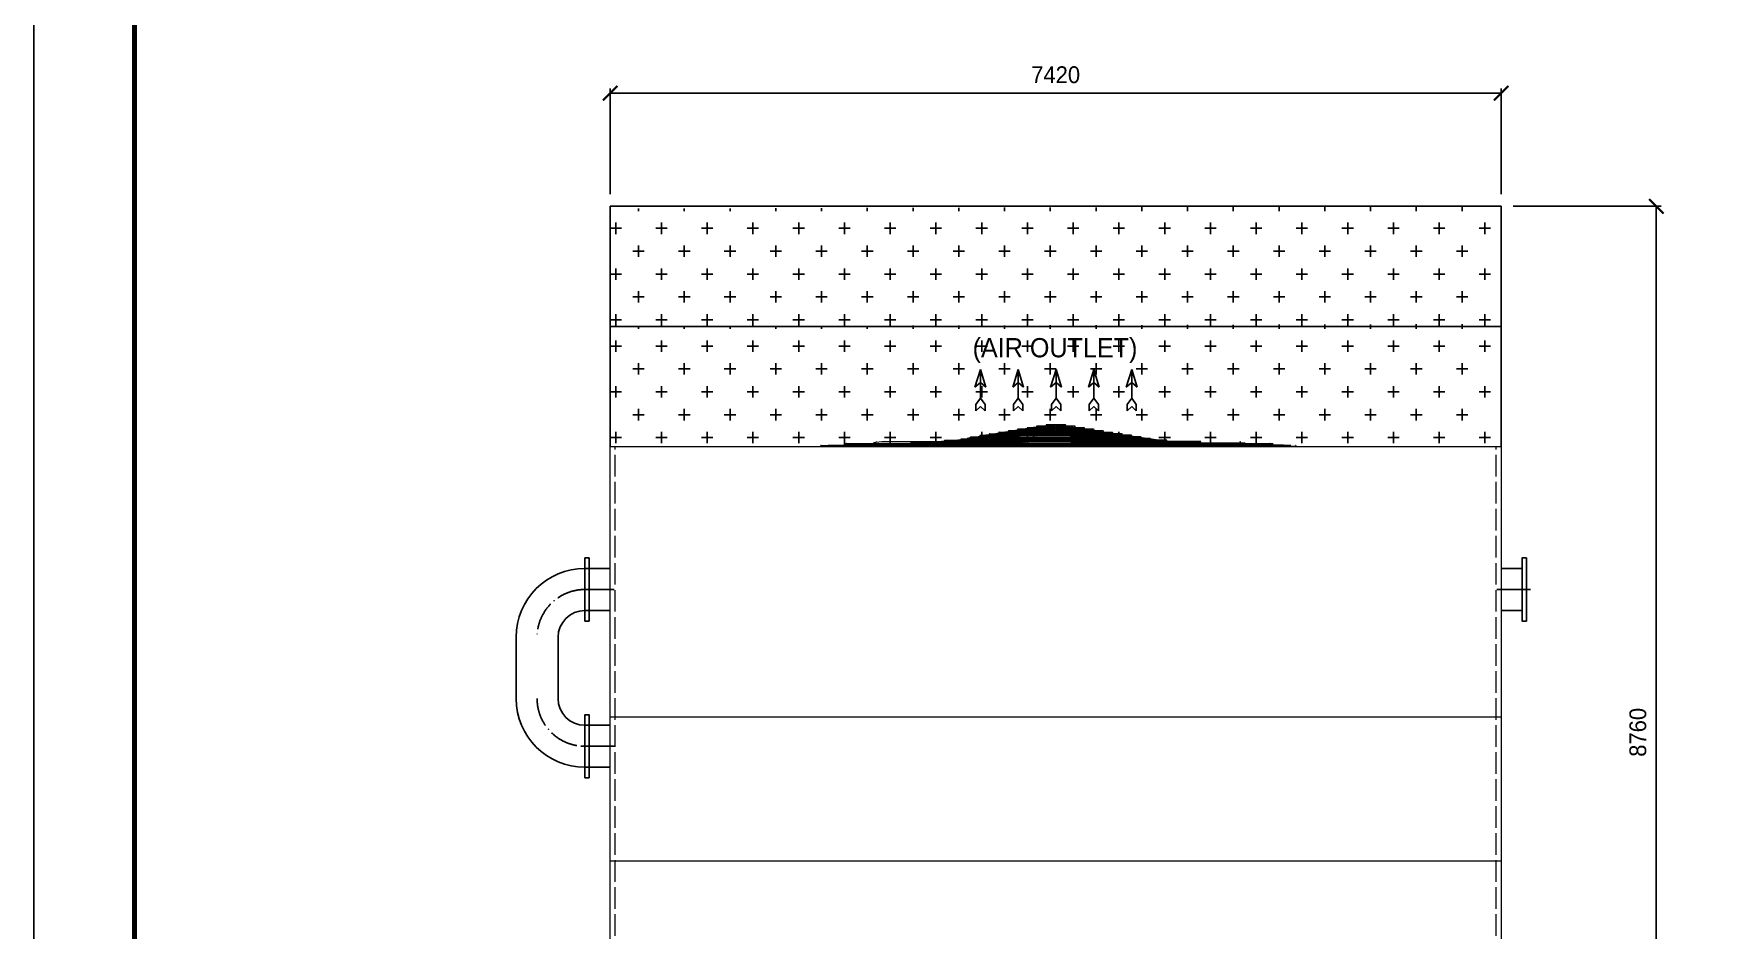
# Model space of a CAD drawing. Header units: millimetres. Extents: x 153111 to 197492, y -62385 to -37431.
# Drawn here: x 162203 to 176264, y -54921 to -47456 of the extents above; entities that cross this region are included whole.
import ezdxf
from ezdxf.enums import TextEntityAlignment as Align

# ---------------------------------------------------------------- set-up
doc = ezdxf.new("R2010")
doc.units = ezdxf.units.MM
doc.header["$LTSCALE"] = 30
doc.header["$MEASUREMENT"] = 0
for name, pattern in [('CENTER', [2, 1.25, -0.25, 0.25, -0.25]), ('CENX4', [10.6, 8, -1.25, 0.1, -1.25]), ('DASHED', [15, 12, -3])]:
    doc.linetypes.add(name, pattern=pattern)
doc.layers.get('0').update_dxf_attribs({"linetype": 'CONTINUOUS'})
doc.layers.get('DEFPOINTS').update_dxf_attribs({"color": 143, "linetype": 'CONTINUOUS'})
for name, color, linetype in [('3', 3, 'CONTINUOUS'), ('CEN', 1, 'CENX4'), ('center', 1, 'CENTER'), ('냉각탑', 4, 'CONTINUOUS'), ('냉각탑_dim', 1, 'CONTINUOUS'), ('냉각탑_form', 1, 'CONTINUOUS'), ('냉각탑_text', 3, 'CONTINUOUS')]:
    doc.layers.add(name, color=color, linetype=linetype)
doc.styles.add('HY울릉도L', font='h2wull.TTF')
doc.styles.add('돋움', font='Dotum.ttf')
doc.dimstyles.new('성지DIM', dxfattribs={"dimtxt": 3.5, "dimasz": 3, "dimexe": 1, "dimexo": 2.5, "dimgap": 2, "dimtad": 1, "dimdec": 0, "dimzin": 3, "dimdsep": 46, "dimtxsty": 'HY울릉도L', "dimblk": 'ARCHTICK', "dimcen": -2, "dimclrd": 256, "dimclre": 256, "dimclrt": 7, "dimadec": 0, "dimazin": 0, "dimtfac": 1, "dimtdec": 0, "dimtofl": 0, "dimtmove": 0, "dimatfit": 3, "dimfxl": 0, "dimtolj": 1, "dimtzin": 0, "dimlwe": -1, "dimarcsym": 0})

# ---------------------------------------------------------------- blocks, each defined once
blk = doc.blocks.new('냉각탑form')
at = {"layer": 'DEFPOINTS'}
blk.add_lwpolyline([(0, 297.07), (420.1, 297.07), (420.1, 0), (0, 0)], close=True, dxfattribs=at)
at = {"layer": '냉각탑_form', "const_width": 0.5}
blk.add_lwpolyline([(10, 287.07), (10, 10), (410.1, 10), (410.1, 287.07)], close=True, dxfattribs=at)
blk = doc.blocks.new('_ArchTick')
at = {"color": 0, "linetype": 'ByBlock', "const_width": 0.15}
blk.add_lwpolyline([(-0.5, -0.5), (0.5, 0.5)], dxfattribs=at)
blk = doc.blocks.new('*D71')
at = {"layer": 'DEFPOINTS', "color": 0, "transparency": 16777216}
for p in [(174423, -48893), (175715, -48893), (174423, -57653)]:
    blk.add_point(p, dxfattribs=at)
at = {"layer": '냉각탑_dim', "transparency": 16777216}
for p, q in [((174523, -48893), (175755, -48893)), ((174523, -57653), (175755, -57653))]:
    blk.add_line(p, q, dxfattribs=at)
at = {"layer": '냉각탑_dim', "lineweight": -2, "transparency": 16777216}
blk.add_line((175715, -57653), (175715, -48893), dxfattribs=at)
at = {"layer": '냉각탑_dim', "lineweight": -2, "transparency": 16777216, "xscale": 120, "yscale": 120, "zscale": 120}
for p, rotation in [((175715, -48893), 90), ((175715, -57653), 270)]:
    blk.add_blockref('_ArchTick', p, dxfattribs=dict(at, rotation=rotation))
at = {"layer": '냉각탑_dim', "color": 7, "transparency": 16777216, "insert": (175562, -53273), "char_height": 140, "attachment_point": 5, "rotation": 90, "style": 'HY울릉도L'}
blk.add_mtext('\\A1;8760', dxfattribs=at)
blk = doc.blocks.new('화살표 IN OUT')
at = {"layer": '냉각탑_dim'}
for p, q in [((-323, 43), (-384, 43)), ((-343, 0), (-384, 43)), ((-384, -43), (-343, 0)), ((-266, 0), (-323, 43)), ((-266, 0), (-323, -43)), ((-266, 0), (0, 0)), ((-163, 50), (-122, 0)), ((0, 0), (-163, 50)), ((-163, -50), (-122, 0)), ((0, 0), (-163, -50)), ((-323, -43), (-384, -43))]:
    blk.add_line(p, q, dxfattribs=at)
blk = doc.blocks.new('4567547')
at = {"layer": '냉각탑', "linetype": 'Continuous', "lineweight": 15}
for p, q in [((174504, 16600), (174859, 16600)), ((174517, 16593), (174519, 16593)), ((174563, 16593), (174538, 16588)), ((174567, 16593), (174542, 16588)), ((174580, 16604), (174551, 16600)), ((174563, 16593), (174567, 16593)), ((174592, 16604), (174564, 16600)), ((174594, 16604), (174566, 16600)), ((175090, 16611), (174583, 16611)), ((174583, 16611), (174861, 16611)), ((174586, 16603), (174583, 16603)), ((174592, 16604), (174594, 16604)), ((174625, 16603), (174597, 16603)), ((174600, 16600), (174621, 16603)), ((174631, 16604), (174606, 16600)), ((174635, 16604), (174610, 16600)), ((174638, 16593), (174617, 16588)), ((174643, 16593), (174623, 16588)), ((174658, 16615), (174629, 16611)), ((174631, 16604), (174635, 16604)), ((174688, 16607), (174637, 16607)), ((174668, 16619), (174639, 16615)), ((174640, 16604), (174659, 16607)), ((174670, 16619), (174641, 16615)), ((174732, 16596), (174645, 16596)), ((174648, 16592), (174664, 16596)), ((175290, 16626), (174661, 16626)), ((174668, 16619), (174670, 16619)), ((174693, 16608), (174672, 16604)), ((174699, 16619), (174673, 16615)), ((174692, 16618), (174673, 16618)), ((174703, 16619), (174677, 16615)), ((174699, 16608), (174678, 16604)), ((174699, 16619), (174703, 16619)), ((174771, 16607), (174700, 16607)), ((174702, 16604), (174718, 16607)), ((174743, 16618), (174705, 16618)), ((174737, 16630), (174706, 16626)), ((174706, 16615), (174726, 16618)), ((174744, 16630), (174714, 16626)), ((174746, 16630), (174716, 16626)), ((174735, 16597), (174721, 16592)), ((174749, 16619), (174727, 16615)), ((174742, 16597), (174728, 16592)), ((174754, 16619), (174733, 16615)), ((174735, 16597), (174742, 16597)), ((175211, 16637), (174740, 16637)), ((174767, 16630), (174740, 16626)), ((175100, 16596), (174743, 16596)), ((174771, 16630), (174744, 16626)), ((174744, 16630), (174746, 16630)), ((174745, 16592), (174756, 16596)), ((174760, 16629), (174749, 16629)), ((174810, 16618), (174756, 16618)), ((174757, 16615), (174773, 16618)), ((174774, 16608), (174760, 16604)), ((174767, 16630), (174771, 16630)), ((174781, 16608), (174767, 16604)), ((174798, 16629), (174773, 16629)), ((174773, 16626), (174792, 16629)), ((174774, 16608), (174781, 16608)), ((174804, 16630), (174782, 16626)), ((174867, 16607), (174782, 16607)), ((174815, 16641), (174784, 16637)), ((174784, 16604), (174795, 16607)), ((174810, 16632), (174788, 16628)), ((174820, 16643), (174789, 16639)), ((174822, 16643), (174792, 16639)), ((174814, 16621), (174799, 16617)), ((174804, 16632), (174810, 16632)), ((174820, 16621), (174805, 16617)), ((174835, 16643), (174808, 16639)), ((174811, 16628), (174827, 16631)), ((174839, 16643), (174812, 16639)), ((174849, 16631), (174812, 16631)), ((174814, 16621), (174820, 16621)), ((174815, 16643), (174816, 16643)), ((175133, 16650), (174818, 16650)), ((174820, 16643), (174822, 16643)), ((174888, 16620), (174822, 16620)), ((174822, 16617), (174833, 16620)), ((174827, 16642), (174825, 16642)), ((174835, 16643), (174839, 16643)), ((174860, 16643), (174837, 16639)), ((174853, 16632), (174837, 16628)), ((174853, 16642), (174841, 16642)), ((174848, 16598), (174841, 16594)), ((174865, 16643), (174843, 16639)), ((174860, 16632), (174844, 16628)), ((174848, 16598), (174855, 16598)), ((174858, 16600), (174849, 16594)), ((174853, 16632), (174860, 16632)), ((175096, 16597), (174853, 16597)), ((174853, 16597), (175096, 16597)), ((174860, 16643), (174865, 16643)), ((174908, 16631), (174861, 16631)), ((174861, 16628), (174872, 16631)), ((174894, 16654), (174862, 16650)), ((174896, 16654), (174865, 16650)), ((174866, 16639), (174882, 16642)), ((174898, 16654), (174867, 16650)), ((174887, 16642), (174867, 16642)), ((174975, 16609), (174868, 16609)), ((174903, 16654), (174875, 16650)), ((174892, 16643), (174876, 16639)), ((174907, 16654), (174879, 16650)), ((174890, 16621), (174882, 16617)), ((174899, 16643), (174883, 16639)), ((174897, 16621), (174889, 16617)), ((174890, 16621), (174897, 16621)), ((174915, 16654), (174892, 16650)), ((174892, 16643), (174899, 16643)), ((174894, 16654), (174894, 16654)), ((175054, 16661), (174897, 16661)), ((174897, 16661), (175054, 16661)), ((174921, 16654), (174898, 16650)), ((174972, 16620), (174898, 16620)), ((174898, 16617), (174904, 16620)), ((174899, 16639), (174910, 16642)), ((174928, 16642), (174900, 16642)), ((174910, 16632), (174902, 16628)), ((174918, 16632), (174910, 16628)), ((174910, 16632), (174918, 16632)), ((174931, 16654), (174915, 16650)), ((174972, 16631), (174918, 16631)), ((174918, 16628), (174924, 16631)), ((174938, 16654), (174922, 16650)), ((174930, 16643), (174922, 16639)), ((174926, 16653), (174923, 16653)), ((174923, 16652), (174923, 16653)), ((174938, 16643), (174930, 16639)), ((174930, 16643), (174938, 16643)), ((174938, 16650), (174940, 16650)), ((174938, 16639), (174944, 16642)), ((174972, 16642), (174939, 16642)), ((174948, 16653), (174940, 16653)), ((174940, 16650), (174940, 16653)), ((174951, 16654), (174942, 16650)), ((174958, 16654), (174950, 16650)), ((174951, 16654), (174958, 16654)), ((174958, 16650), (174959, 16650)), ((174972, 16653), (174959, 16653)), ((174959, 16650), (174959, 16653)), ((174975, 16609), (175083, 16609)), ((174979, 16653), (174992, 16653)), ((174979, 16642), (175012, 16642)), ((174979, 16631), (175033, 16631)), ((174979, 16620), (175053, 16620)), ((174992, 16650), (174992, 16653)), ((174993, 16650), (174992, 16650)), ((174993, 16654), (175001, 16650)), ((175000, 16654), (174993, 16654)), ((175000, 16654), (175009, 16650)), ((175003, 16653), (175011, 16653)), ((175013, 16639), (175007, 16642)), ((175011, 16650), (175011, 16653)), ((175013, 16650), (175011, 16650)), ((175013, 16654), (175029, 16650)), ((175013, 16643), (175021, 16639)), ((175021, 16643), (175013, 16643)), ((175020, 16654), (175036, 16650)), ((175021, 16643), (175029, 16639)), ((175023, 16642), (175051, 16642)), ((175025, 16653), (175028, 16653)), ((175027, 16652), (175028, 16653)), ((175033, 16628), (175027, 16631)), ((175030, 16654), (175053, 16650)), ((175033, 16632), (175041, 16628)), ((175041, 16632), (175033, 16632)), ((175036, 16654), (175059, 16650)), ((175051, 16639), (175040, 16642)), ((175041, 16632), (175049, 16628)), ((175043, 16631), (175090, 16631)), ((175044, 16654), (175072, 16650)), ((175053, 16617), (175047, 16620)), ((175048, 16654), (175076, 16650)), ((175052, 16643), (175068, 16639)), ((175059, 16643), (175052, 16643)), ((175053, 16654), (175084, 16650)), ((175054, 16621), (175061, 16617)), ((175061, 16621), (175054, 16621)), ((175055, 16654), (175086, 16650)), ((175057, 16654), (175057, 16654)), ((175057, 16654), (175089, 16650)), ((175059, 16643), (175075, 16639)), ((175061, 16621), (175069, 16617)), ((175063, 16642), (175084, 16642)), ((175063, 16620), (175129, 16620)), ((175085, 16639), (175069, 16642)), ((175090, 16628), (175079, 16631)), ((175084, 16609), (175168, 16609)), ((175086, 16643), (175108, 16639)), ((175091, 16643), (175086, 16643)), ((175368, 16611), (175090, 16611)), ((175445, 16598), (175090, 16598)), ((175091, 16643), (175114, 16639)), ((175091, 16632), (175107, 16628)), ((175098, 16632), (175091, 16632)), ((175096, 16598), (175102, 16594)), ((175103, 16598), (175096, 16598)), ((175096, 16596), (175208, 16596)), ((175098, 16642), (175110, 16642)), ((175098, 16632), (175113, 16628)), ((175102, 16631), (175139, 16631)), ((175103, 16598), (175110, 16594)), ((175112, 16643), (175139, 16639)), ((175116, 16643), (175112, 16643)), ((175116, 16643), (175143, 16639)), ((175129, 16617), (175117, 16620)), ((175124, 16642), (175126, 16642)), ((175139, 16628), (175124, 16631)), ((175129, 16643), (175159, 16639)), ((175131, 16643), (175129, 16643)), ((175131, 16643), (175161, 16639)), ((175131, 16621), (175146, 16617)), ((175137, 16621), (175131, 16621)), ((175135, 16643), (175135, 16643)), ((175135, 16643), (175167, 16639)), ((175137, 16621), (175152, 16617)), ((175141, 16632), (175163, 16628)), ((175147, 16632), (175141, 16632)), ((175141, 16618), (175195, 16618)), ((175147, 16632), (175169, 16628)), ((175153, 16631), (175178, 16631)), ((175167, 16606), (175156, 16609)), ((175178, 16628), (175159, 16631)), ((175170, 16610), (175184, 16606)), ((175177, 16610), (175170, 16610)), ((175177, 16608), (175191, 16604)), ((175194, 16615), (175178, 16618)), ((175184, 16632), (175180, 16632)), ((175180, 16630), (175207, 16626)), ((175180, 16605), (175250, 16605)), ((175184, 16630), (175211, 16626)), ((175191, 16629), (175202, 16629)), ((175206, 16592), (175194, 16596)), ((175197, 16619), (175218, 16615)), ((175202, 16619), (175224, 16615)), ((175205, 16630), (175234, 16626)), ((175207, 16630), (175205, 16630)), ((175207, 16630), (175236, 16626)), ((175208, 16618), (175246, 16618)), ((175209, 16597), (175223, 16592)), ((175216, 16597), (175209, 16597)), ((175214, 16630), (175245, 16626)), ((175216, 16597), (175230, 16592)), ((175219, 16594), (175306, 16594)), ((175245, 16615), (175225, 16618)), ((175248, 16602), (175233, 16605)), ((175248, 16617), (175274, 16613)), ((175252, 16617), (175248, 16617)), ((175252, 16617), (175278, 16613)), ((175252, 16606), (175273, 16602)), ((175258, 16616), (175278, 16616)), ((175258, 16606), (175279, 16602)), ((175263, 16605), (175314, 16605)), ((175281, 16617), (175310, 16613)), ((175283, 16617), (175281, 16617)), ((175283, 16617), (175312, 16613)), ((175303, 16590), (175287, 16594)), ((175292, 16615), (175322, 16611)), ((175311, 16602), (175292, 16605)), ((175308, 16593), (175328, 16588)), ((175313, 16593), (175333, 16588)), ((175320, 16606), (175316, 16606)), ((175316, 16604), (175341, 16600)), ((175320, 16604), (175345, 16600)), ((175326, 16603), (175354, 16603)), ((175351, 16600), (175330, 16603)), ((175358, 16604), (175356, 16604)), ((175356, 16604), (175385, 16600)), ((175358, 16604), (175387, 16600)), ((175365, 16603), (175368, 16603)), ((175371, 16604), (175400, 16600)), ((175384, 16593), (175409, 16588)), ((175388, 16593), (175384, 16593)), ((175386, 16593), (175410, 16588)), ((173015, 16484), (173015, 16481)), ((173015, 16484), (176977, 16484)), ((173015, 16484), (173015, 16481)), ((173015, 16484), (173015, 16481)), ((173015, 16483), (176977, 16483)), ((173015, 16481), (176977, 16481)), ((173015, 16481), (176977, 16481)), ((176977, 16481), (173015, 16481)), ((173020, 16490), (173229, 16495)), ((173080, 16492), (174846, 16492)), ((174846, 16498), (173209, 16498)), ((173210, 16506), (174847, 16506)), ((173232, 16499), (173229, 16495)), ((173548, 16524), (173457, 16511)), ((173525, 16524), (174848, 16524)), ((174000, 16514), (173764, 16514)), ((174002, 16515), (173771, 16511)), ((174152, 16514), (173984, 16514)), ((173984, 16504), (173986, 16504)), ((174084, 16503), (173987, 16503)), ((174002, 16515), (174004, 16515)), ((174002, 16500), (174023, 16503)), ((174004, 16515), (174039, 16511)), ((174049, 16526), (174024, 16522)), ((174077, 16511), (174040, 16514)), ((174051, 16535), (175408, 16535)), ((174133, 16525), (174051, 16525)), ((174136, 16526), (174054, 16522)), ((174138, 16526), (174056, 16522)), ((174085, 16504), (174065, 16500)), ((174089, 16504), (174069, 16500)), ((174085, 16504), (174089, 16504)), ((174246, 16503), (174090, 16503)), ((174103, 16500), (174123, 16503)), ((174154, 16515), (174132, 16511)), ((174136, 16526), (174138, 16526)), ((174157, 16515), (174136, 16511)), ((174219, 16525), (174139, 16525)), ((174151, 16522), (174173, 16525)), ((174154, 16515), (174157, 16515)), ((174301, 16514), (174159, 16514)), ((174186, 16537), (174160, 16533)), ((174171, 16511), (174190, 16514)), ((174212, 16537), (174187, 16533)), ((174188, 16546), (175378, 16546)), ((174208, 16537), (174188, 16537)), ((174214, 16537), (174189, 16533)), ((174221, 16528), (174200, 16524)), ((174225, 16528), (174204, 16524)), ((174212, 16539), (174214, 16539)), ((174286, 16539), (174215, 16539)), ((174221, 16531), (174225, 16531)), ((174226, 16538), (174247, 16542)), ((174356, 16530), (174227, 16530)), ((174247, 16509), (174230, 16505)), ((174253, 16509), (174236, 16505)), ((174237, 16527), (174256, 16530)), ((174264, 16553), (174238, 16549)), ((174457, 16510), (174253, 16510)), ((174287, 16553), (174262, 16549)), ((174289, 16553), (174264, 16549)), ((174264, 16505), (174280, 16508)), ((174266, 16562), (175160, 16562)), ((174284, 16553), (174266, 16553)), ((174289, 16542), (174267, 16538)), ((174293, 16542), (174271, 16538)), ((174303, 16520), (174286, 16516)), ((174287, 16553), (174289, 16553)), ((174289, 16542), (174293, 16542)), ((174354, 16553), (174291, 16553)), ((174308, 16520), (174291, 16516)), ((174411, 16544), (174295, 16544)), ((174300, 16549), (174321, 16553)), ((174304, 16538), (174323, 16542)), ((174497, 16521), (174309, 16521)), ((174343, 16564), (174316, 16560)), ((174319, 16518), (174335, 16521)), ((174357, 16555), (174334, 16551)), ((174363, 16566), (174337, 16562)), ((174361, 16555), (174338, 16551)), ((174365, 16566), (174339, 16562)), ((174358, 16533), (174341, 16529)), ((174345, 16575), (175137, 16575)), ((174359, 16566), (174345, 16566)), ((174364, 16533), (174346, 16529)), ((174357, 16555), (174361, 16555)), ((174363, 16566), (174365, 16566)), ((174466, 16557), (174363, 16557)), ((174536, 16534), (174365, 16534)), ((174421, 16568), (174367, 16568)), ((174371, 16551), (174390, 16555)), ((174374, 16562), (174396, 16566)), ((174374, 16529), (174389, 16532)), ((174421, 16579), (174393, 16575)), ((174414, 16546), (174396, 16542)), ((174419, 16546), (174401, 16542)), ((174425, 16568), (174402, 16564)), ((174429, 16568), (174406, 16564)), ((174441, 16579), (174414, 16575)), ((174443, 16579), (174416, 16575)), ((174577, 16546), (174423, 16546)), ((174425, 16586), (175107, 16586)), ((174436, 16579), (174425, 16579)), ((174430, 16542), (174446, 16546)), ((174523, 16568), (174433, 16568)), ((174439, 16564), (174459, 16568)), ((174441, 16579), (174443, 16579)), ((174490, 16579), (174445, 16579)), ((174460, 16515), (174448, 16512)), ((174451, 16575), (174472, 16579)), ((174471, 16557), (174453, 16553)), ((174467, 16515), (174455, 16512)), ((174477, 16557), (174458, 16553)), ((174460, 16515), (174467, 16515)), ((174706, 16515), (174468, 16515)), ((174495, 16579), (174471, 16575)), ((174501, 16591), (174473, 16586)), ((174499, 16579), (174475, 16575)), ((174475, 16512), (174486, 16515)), ((174615, 16557), (174478, 16557)), ((174484, 16553), (174500, 16557)), ((174500, 16524), (174488, 16520)), ((174517, 16591), (174489, 16586)), ((174519, 16591), (174491, 16586)), ((174507, 16524), (174494, 16520)), ((174495, 16579), (174499, 16579)), ((174500, 16526), (174507, 16526)), ((174578, 16581), (174501, 16581)), ((174511, 16592), (174504, 16592)), ((174506, 16577), (174525, 16581)), ((174527, 16570), (174507, 16566)), ((174727, 16525), (174507, 16525)), ((174532, 16570), (174513, 16566)), ((174514, 16522), (174525, 16525)), ((174558, 16592), (174521, 16592)), ((174525, 16588), (174547, 16592)), ((174539, 16537), (174527, 16533)), ((174546, 16537), (174533, 16533)), ((174654, 16570), (174534, 16570)), ((174539, 16566), (174555, 16570)), ((174539, 16537), (174546, 16537)), ((174747, 16536), (174547, 16536)), ((174553, 16533), (174564, 16536)), ((174582, 16581), (174562, 16577)), ((174578, 16548), (174565, 16544)), ((174588, 16581), (174568, 16577)), ((174633, 16592), (174569, 16592)), ((174585, 16548), (174572, 16544)), ((174573, 16588), (174592, 16592)), ((174578, 16548), (174585, 16548)), ((174767, 16548), (174586, 16548)), ((174693, 16581), (174589, 16581)), ((174591, 16544), (174602, 16548)), ((174593, 16577), (174609, 16581)), ((174617, 16559), (174604, 16555)), ((174624, 16559), (174611, 16555)), ((174617, 16559), (174624, 16559)), ((175310, 16559), (174622, 16559)), ((174630, 16555), (174641, 16559)), ((174657, 16574), (174643, 16570)), ((174663, 16574), (174650, 16570)), ((174657, 16574), (174663, 16574)), ((175130, 16574), (174664, 16574)), ((174668, 16570), (174679, 16574)), ((174696, 16585), (174682, 16581)), ((174703, 16585), (174689, 16581)), ((174696, 16585), (174703, 16585)), ((174706, 16519), (174700, 16515)), ((175110, 16585), (174704, 16585)), ((174706, 16519), (174714, 16519)), ((175227, 16518), (174706, 16518)), ((174707, 16581), (174718, 16585)), ((174714, 16519), (174708, 16515)), ((174718, 16515), (174724, 16518)), ((174727, 16530), (174721, 16526)), ((174727, 16530), (174735, 16530)), ((175206, 16529), (174727, 16529)), ((174735, 16530), (174728, 16526)), ((174739, 16526), (174744, 16529)), ((174747, 16541), (174741, 16537)), ((174747, 16541), (174755, 16541)), ((175187, 16540), (174747, 16540)), ((174755, 16541), (174749, 16537)), ((174759, 16537), (174764, 16540)), ((174768, 16552), (174761, 16548)), ((175170, 16552), (174767, 16552)), ((174768, 16552), (174775, 16552)), ((174775, 16552), (174769, 16548)), ((174779, 16548), (174784, 16552)), ((174788, 16563), (174781, 16559)), ((174788, 16565), (174795, 16565)), ((174795, 16565), (174789, 16561)), ((174799, 16561), (174804, 16565)), ((174808, 16576), (174801, 16572)), ((174808, 16576), (174815, 16576)), ((174815, 16576), (174809, 16572)), ((174834, 16576), (174817, 16576)), ((174818, 16572), (174824, 16576)), ((174828, 16587), (174821, 16583)), ((174828, 16587), (174835, 16587)), ((174835, 16587), (174829, 16583)), ((174838, 16583), (174844, 16587)), ((174846, 16492), (175101, 16492)), ((174847, 16506), (175100, 16506)), ((175101, 16498), (174847, 16498)), ((174848, 16524), (175115, 16524)), ((175524, 16586), (175094, 16586)), ((175602, 16575), (175095, 16575)), ((175681, 16562), (175096, 16562)), ((175097, 16585), (175247, 16585)), ((175759, 16548), (175097, 16548)), ((175098, 16572), (175286, 16572)), ((175896, 16535), (175098, 16535)), ((175099, 16559), (175326, 16559)), ((176183, 16524), (175099, 16524)), ((175100, 16554), (175175, 16554)), ((176431, 16506), (175100, 16506)), ((175101, 16540), (175195, 16540)), ((175989, 16498), (175101, 16498)), ((176870, 16492), (175101, 16492)), ((175102, 16529), (175216, 16529)), ((175103, 16518), (175237, 16518)), ((175112, 16583), (175107, 16587)), ((175116, 16587), (175122, 16583)), ((175123, 16587), (175116, 16587)), ((175117, 16576), (175134, 16576)), ((175123, 16587), (175130, 16583)), ((175132, 16572), (175127, 16576)), ((175136, 16576), (175142, 16572)), ((175143, 16576), (175136, 16576)), ((175143, 16576), (175150, 16572)), ((175152, 16561), (175147, 16565)), ((175156, 16565), (175162, 16561)), ((175163, 16565), (175156, 16565)), ((175163, 16565), (175170, 16561)), ((175172, 16550), (175167, 16554)), ((175176, 16554), (175182, 16550)), ((175183, 16554), (175176, 16554)), ((175183, 16552), (175190, 16548)), ((175184, 16548), (175365, 16548)), ((175192, 16537), (175187, 16540)), ((175196, 16541), (175202, 16537)), ((175203, 16541), (175196, 16541)), ((175203, 16541), (175210, 16537)), ((175204, 16536), (175404, 16536)), ((175212, 16526), (175206, 16529)), ((175216, 16530), (175222, 16526)), ((175224, 16530), (175216, 16530)), ((175222, 16523), (175442, 16523)), ((175224, 16530), (175230, 16526)), ((175233, 16515), (175227, 16518)), ((175244, 16581), (175233, 16585)), ((175237, 16519), (175243, 16515)), ((175244, 16519), (175237, 16519)), ((175243, 16512), (176551, 16512)), ((175244, 16517), (175251, 16513)), ((175248, 16583), (175262, 16579)), ((175255, 16583), (175248, 16583)), ((175255, 16583), (175269, 16579)), ((175258, 16581), (175362, 16581)), ((175283, 16568), (175272, 16572)), ((175287, 16572), (175301, 16568)), ((175294, 16572), (175287, 16572)), ((175294, 16572), (175308, 16568)), ((175295, 16570), (175415, 16570)), ((175321, 16555), (175310, 16559)), ((175318, 16592), (175382, 16592)), ((175327, 16559), (175340, 16555)), ((175333, 16559), (175327, 16559)), ((175333, 16559), (175347, 16555)), ((175333, 16557), (175471, 16557)), ((175357, 16577), (175342, 16581)), ((175360, 16544), (175349, 16548)), ((175378, 16588), (175359, 16592)), ((175363, 16581), (175383, 16577)), ((175366, 16548), (175379, 16544)), ((175373, 16548), (175366, 16548)), ((175369, 16581), (175388, 16577)), ((175371, 16579), (175448, 16579)), ((175372, 16546), (175526, 16546)), ((175373, 16548), (175386, 16544)), ((175398, 16533), (175387, 16536)), ((175391, 16590), (175428, 16590)), ((175410, 16566), (175394, 16570)), ((175424, 16586), (175402, 16590)), ((175403, 16537), (175416, 16533)), ((175410, 16537), (175403, 16537)), ((175410, 16535), (175422, 16531)), ((175411, 16534), (175582, 16534)), ((175417, 16568), (175436, 16564)), ((175422, 16568), (175441, 16564)), ((175443, 16575), (175424, 16579)), ((175435, 16520), (175424, 16523)), ((175426, 16568), (175516, 16568)), ((175432, 16591), (175430, 16591)), ((175430, 16591), (175458, 16586)), ((175432, 16591), (175460, 16586)), ((175438, 16590), (175445, 16590)), ((175442, 16524), (175454, 16520)), ((175449, 16524), (175442, 16524)), ((175447, 16591), (176097, 16498)), ((175464, 16553), (175449, 16557)), ((175449, 16524), (175461, 16520)), ((175450, 16579), (175474, 16575)), ((175454, 16579), (175450, 16579)), ((175450, 16521), (175637, 16521)), ((175454, 16579), (175478, 16575)), ((175458, 16579), (175504, 16579)), ((175474, 16509), (175463, 16512)), ((175472, 16557), (175491, 16553)), ((175498, 16575), (175477, 16579)), ((175478, 16557), (175496, 16553)), ((175481, 16557), (175584, 16557)), ((175482, 16513), (175494, 16509)), ((175489, 16513), (175482, 16513)), ((175489, 16513), (175501, 16509)), ((175489, 16510), (175694, 16510)), ((175509, 16564), (175490, 16568)), ((175519, 16542), (175503, 16546)), ((175508, 16579), (175506, 16579)), ((175506, 16579), (175533, 16575)), ((175508, 16579), (175535, 16575)), ((175513, 16579), (175524, 16579)), ((175518, 16568), (175541, 16564)), ((175522, 16568), (175545, 16564)), ((175526, 16579), (175554, 16575)), ((175526, 16568), (175580, 16568)), ((175528, 16546), (175546, 16542)), ((175533, 16546), (175551, 16542)), ((175536, 16544), (175652, 16544)), ((175572, 16564), (175551, 16568)), ((175576, 16553), (175557, 16557)), ((175573, 16531), (175558, 16534)), ((175584, 16568), (175582, 16568)), ((175582, 16568), (175608, 16564)), ((175583, 16535), (175601, 16531)), ((175584, 16568), (175610, 16564)), ((175590, 16557), (175586, 16557)), ((175586, 16557), (175609, 16553)), ((175588, 16568), (175602, 16568)), ((175589, 16535), (175606, 16531)), ((175590, 16557), (175612, 16553)), ((175590, 16532), (175720, 16532)), ((175593, 16555), (175656, 16555)), ((175604, 16566), (175631, 16562)), ((175628, 16518), (175612, 16521)), ((175643, 16540), (175624, 16544)), ((175647, 16551), (175625, 16555)), ((175639, 16522), (175656, 16518)), ((175644, 16522), (175661, 16518)), ((175645, 16518), (175788, 16518)), ((175658, 16544), (175654, 16544)), ((175654, 16544), (175676, 16540)), ((175660, 16555), (175658, 16555)), ((175658, 16555), (175683, 16551)), ((175658, 16544), (175680, 16540)), ((175660, 16555), (175685, 16551)), ((175660, 16541), (175731, 16541)), ((175663, 16555), (175681, 16555)), ((175683, 16507), (175667, 16510)), ((175683, 16555), (175709, 16551)), ((175710, 16529), (175690, 16532)), ((175694, 16511), (175711, 16507)), ((175721, 16540), (175700, 16544)), ((175700, 16511), (175717, 16507)), ((175701, 16505), (176784, 16505)), ((175725, 16530), (175722, 16530)), ((175722, 16530), (175743, 16526)), ((175725, 16530), (175747, 16526)), ((175728, 16527), (175807, 16527)), ((175735, 16541), (175733, 16541)), ((175733, 16541), (175758, 16537)), ((175735, 16541), (175760, 16537)), ((175738, 16541), (175759, 16541)), ((175776, 16515), (175757, 16518)), ((175761, 16541), (175787, 16537)), ((175796, 16526), (175774, 16529)), ((175793, 16519), (175789, 16519)), ((175789, 16517), (175810, 16513)), ((175793, 16517), (175814, 16513)), ((175795, 16516), (176186, 16516)), ((175811, 16528), (175809, 16528)), ((175809, 16528), (175891, 16524)), ((175811, 16528), (175893, 16524)), ((175814, 16527), (175896, 16527)), ((175844, 16502), (175824, 16505)), ((175862, 16506), (175858, 16506)), ((175858, 16506), (175878, 16502)), ((175862, 16506), (175882, 16502)), ((175863, 16505), (176434, 16505)), ((175870, 16513), (175907, 16516)), ((175898, 16528), (175923, 16524)), ((175999, 16522), (175908, 16513)), ((175970, 16498), (175924, 16505)), ((175945, 16517), (175943, 16517)), ((175945, 16515), (176176, 16511)), ((175947, 16514), (176182, 16514)), ((175949, 16481), (176650, 16481)), ((175963, 16506), (175961, 16506)), ((175961, 16499), (176888, 16492)), ((175963, 16499), (176888, 16492)), ((175964, 16498), (176432, 16498)), ((176511, 16515), (176535, 16511)), ((176931, 16490), (176722, 16495)), ((176760, 16499), (176763, 16495)), ((176977, 16484), (176977, 16481)), ((176977, 16484), (176977, 16481))]:
    blk.add_line(p, q, dxfattribs=at)
at = {"layer": '냉각탑', "linetype": 'Continuous', "lineweight": 15, "flags": 128}
for points in [[(174638, 16597), (174639, 16597), (174643, 16597)], [(174693, 16608), (174695, 16608), (174699, 16608)], [(174737, 16630), (174737, 16630), (174738, 16629)], [(174742, 16597), (174742, 16596), (174743, 16596), (174743, 16596)], [(174749, 16619), (174750, 16619), (174754, 16619)], [(174781, 16608), (174782, 16607), (174782, 16607), (174783, 16607)], [(174860, 16632), (174860, 16632), (174860, 16631), (174861, 16631), (174861, 16631)], [(174896, 16654), (174897, 16654), (174898, 16654)], [(174897, 16621), (174897, 16620), (174898, 16620), (174898, 16620)], [(174898, 16654), (174898, 16654), (174899, 16654)], [(174899, 16643), (174899, 16642), (174900, 16642), (174900, 16642)], [(174903, 16654), (174906, 16654), (174907, 16654)], [(174915, 16654), (174918, 16654), (174921, 16654)], [(174918, 16632), (174918, 16632), (174918, 16631), (174918, 16631), (174918, 16631)], [(174931, 16654), (174933, 16654), (174938, 16654)], [(174938, 16654), (174938, 16654), (174939, 16653), (174940, 16653), (174940, 16653)], [(174938, 16643), (174938, 16643), (174938, 16642), (174939, 16642)], [(174958, 16654), (174958, 16654), (174959, 16653), (174959, 16653), (174959, 16653)], [(174993, 16654), (174993, 16654), (174992, 16653), (174992, 16653), (174992, 16653)], [(175013, 16654), (175013, 16654), (175012, 16653), (175011, 16653), (175011, 16653)], [(175013, 16643), (175013, 16643), (175013, 16642), (175012, 16642)], [(175020, 16654), (175017, 16654), (175013, 16654)], [(175036, 16654), (175033, 16654), (175030, 16654)], [(175033, 16632), (175033, 16632), (175033, 16631), (175033, 16631), (175033, 16631)], [(175048, 16654), (175045, 16654), (175044, 16654)], [(175052, 16643), (175052, 16642), (175051, 16642), (175051, 16642)], [(175053, 16654), (175053, 16654), (175052, 16654)], [(175055, 16654), (175053, 16654), (175053, 16654)], [(175054, 16621), (175053, 16620), (175053, 16620), (175053, 16620)], [(175091, 16632), (175091, 16632), (175091, 16631), (175090, 16631), (175090, 16631)], [(175170, 16610), (175169, 16609), (175169, 16609), (175168, 16609)], [(175202, 16619), (175201, 16619), (175197, 16619)], [(175209, 16597), (175209, 16596), (175208, 16596), (175208, 16596)], [(175214, 16630), (175214, 16630), (175213, 16629)], [(175258, 16606), (175256, 16606), (175252, 16606)], [(175313, 16595), (175312, 16595), (175308, 16595)], [(173232, 16499), (173233, 16498), (173233, 16498)], [(173481, 16515), (173482, 16515), (173482, 16514)], [(173986, 16504), (173987, 16503), (173987, 16503)], [(174004, 16515), (174005, 16514), (174006, 16514)], [(174049, 16526), (174050, 16526), (174051, 16525)], [(174089, 16504), (174090, 16503), (174090, 16503)], [(174138, 16526), (174139, 16526), (174140, 16526)], [(174157, 16515), (174158, 16515), (174159, 16514)], [(174186, 16537), (174186, 16537), (174188, 16537)], [(174225, 16531), (174226, 16531), (174227, 16531)], [(174247, 16509), (174249, 16509), (174253, 16509)], [(174253, 16509), (174253, 16508), (174254, 16508)], [(174303, 16520), (174305, 16520), (174308, 16520)], [(174308, 16520), (174309, 16520), (174310, 16519)], [(174358, 16533), (174361, 16533), (174364, 16533)], [(174361, 16555), (174362, 16555), (174363, 16555), (174363, 16555)], [(174364, 16533), (174364, 16533), (174365, 16533)], [(174365, 16566), (174366, 16566), (174367, 16566), (174367, 16566)], [(174416, 16546), (174418, 16546), (174421, 16546)], [(174421, 16546), (174422, 16546), (174423, 16546), (174423, 16546)], [(174423, 16579), (174424, 16579), (174425, 16579), (174425, 16579)], [(174427, 16568), (174428, 16568), (174431, 16568)], [(174467, 16515), (174467, 16515), (174468, 16515)], [(174471, 16557), (174473, 16557), (174477, 16557)], [(174477, 16557), (174477, 16557), (174478, 16557)], [(174507, 16526), (174507, 16526), (174507, 16525)], [(174527, 16570), (174528, 16570), (174532, 16570)], [(174532, 16570), (174533, 16570), (174534, 16570), (174534, 16570)], [(174546, 16537), (174546, 16537), (174547, 16537)], [(174582, 16581), (174585, 16581), (174588, 16581)], [(174585, 16548), (174585, 16548), (174586, 16548), (174586, 16548)], [(174624, 16559), (174625, 16559), (174625, 16559), (174625, 16559)], [(174663, 16574), (174664, 16574), (174664, 16574), (174665, 16574)], [(174714, 16519), (174714, 16518), (174714, 16518)], [(174735, 16530), (174735, 16530), (174735, 16529), (174735, 16529)], [(174755, 16541), (174755, 16541), (174755, 16540), (174756, 16541)], [(174775, 16552), (174776, 16552), (174776, 16552), (174776, 16552)], [(174795, 16565), (174795, 16565), (174796, 16565), (174796, 16565)], [(174815, 16576), (174815, 16576), (174816, 16576), (174816, 16576)], [(174835, 16587), (174835, 16587), (174836, 16587), (174836, 16587)], [(175116, 16587), (175116, 16587), (175115, 16587), (175115, 16587)], [(175136, 16576), (175135, 16576), (175135, 16576), (175135, 16576)], [(175156, 16565), (175155, 16565), (175155, 16565), (175155, 16565)], [(175176, 16554), (175175, 16554), (175175, 16554), (175175, 16554)], [(175196, 16541), (175196, 16541), (175195, 16540), (175195, 16541)], [(175216, 16530), (175216, 16530), (175216, 16529), (175216, 16529)], [(175237, 16519), (175237, 16518), (175236, 16518)], [(175287, 16572), (175287, 16572), (175286, 16572), (175286, 16572)], [(175327, 16559), (175326, 16559), (175326, 16559), (175326, 16559)], [(175369, 16581), (175366, 16581), (175363, 16581)], [(175366, 16548), (175366, 16548), (175365, 16548), (175365, 16548)], [(175405, 16537), (175405, 16537), (175404, 16537)], [(175417, 16570), (175416, 16570), (175415, 16570), (175415, 16570)], [(175422, 16568), (175420, 16568), (175417, 16568)], [(175442, 16524), (175442, 16524), (175441, 16523)], [(175472, 16557), (175472, 16557), (175471, 16557)], [(175478, 16557), (175476, 16557), (175472, 16557)], [(175482, 16513), (175482, 16512), (175481, 16512)], [(175522, 16568), (175521, 16568), (175518, 16568)], [(175526, 16579), (175525, 16579), (175524, 16579), (175523, 16579)], [(175528, 16546), (175527, 16546), (175526, 16546), (175526, 16546)], [(175533, 16546), (175531, 16546), (175528, 16546)], [(175582, 16568), (175581, 16568), (175580, 16568), (175580, 16568)], [(175583, 16535), (175582, 16535), (175582, 16535)], [(175589, 16535), (175586, 16535), (175583, 16535)], [(175586, 16557), (175585, 16557), (175584, 16557), (175584, 16557)], [(175639, 16522), (175638, 16522), (175637, 16521)], [(175644, 16522), (175642, 16522), (175639, 16522)], [(175694, 16511), (175694, 16510), (175693, 16510)], [(175700, 16511), (175697, 16511), (175694, 16511)], [(175722, 16533), (175721, 16533), (175720, 16533)], [(175761, 16541), (175761, 16541), (175759, 16541)], [(175789, 16519), (175789, 16519), (175788, 16518)], [(175809, 16528), (175808, 16528), (175807, 16528)], [(175858, 16506), (175857, 16505), (175857, 16505)], [(175898, 16528), (175897, 16528), (175896, 16527)], [(175943, 16517), (175942, 16516), (175941, 16517)], [(175961, 16506), (175960, 16505), (175960, 16505)], [(176511, 16515), (176510, 16515), (176509, 16514)], [(176760, 16499), (176759, 16498), (176758, 16498)]]:
    blk.add_lwpolyline(points, dxfattribs=at)
at = {"layer": '냉각탑', "linetype": 'Continuous', "lineweight": 15}
for centre, radius, start, end in [((174504, 16596), 3.93, 90, 231.482), ((174504, 16595), 3.04, 226.5509, 277.3742), ((174521, 16595), 3.59, 229.7689, 271.5196), ((174569, 16594), 2.43, 220.8814, 279.3614), ((174583, 16607), 3.93, 90, 229.1468), ((174582, 16606), 3.7, 228.3322, 273.5608), ((174597, 16606), 3.57, 227.2198, 271.2611), ((174637, 16608), 2.97, 223.1748, 273.5199), ((174645, 16598), 2.24, 218.3305, 273.1954), ((174661, 16622), 3.93, 90, 226.9197), ((174661, 16622), 3.91, 226.5784, 270.5926), ((174673, 16621), 3.6, 224.9457, 274.3361), ((174700, 16609), 2.23, 215.2562, 273.6944), ((174705, 16621), 3.07, 220.9693, 271.714), ((174740, 16633), 3.93, 90, 224.8074), ((174749, 16632), 3.49, 222.3777, 275.7695), ((174756, 16620), 2.26, 212.4741, 273.4022), ((174773, 16632), 3.07, 218.3693, 274.0667), ((174812, 16633), 2.27, 209.6738, 274.3747), ((174818, 16646), 3.93, 90, 222.6344), ((174822, 16621), 1.54, 197.8969, 269.0096), ((174824, 16645), 3.34, 218.5009, 277.1424), ((174841, 16645), 3.01, 216.1667, 271.695), ((174868, 16596), 13.1, 90, 180.0235), ((174867, 16644), 2.17, 204.8514, 276.5247), ((174897, 16657), 3.93, 90, 220.8067), ((174909, 16655), 2.53, 209.5953, 263.5179), ((174923, 16655), 2.43, 205.4412, 269.6636), ((175028, 16655), 2.43, 270.3364, 334.5588), ((175042, 16655), 2.53, 276.4821, 330.4047), ((175054, 16657), 3.93, 319.1933, 90), ((175083, 16596), 13.1, 5, 90), ((175084, 16644), 2.17, 263.4753, 335.1486), ((175110, 16645), 3.01, 268.305, 323.8333), ((175126, 16645), 3.34, 262.8576, 321.4991), ((175129, 16621), 1.54, 270.9904, 342.1031), ((175133, 16646), 3.93, 317.3656, 90), ((175139, 16633), 2.27, 265.6253, 330.3262), ((175178, 16634), 3.07, 265.9333, 321.6307), ((175195, 16620), 2.26, 266.5978, 327.5259), ((175202, 16632), 3.49, 264.2305, 317.6223), ((175211, 16633), 3.93, 315.1926, 90), ((175246, 16621), 3.07, 268.286, 319.0307), ((175250, 16607), 2.23, 266.3056, 324.7438), ((175278, 16619), 3.6, 265.6639, 315.0543), ((175290, 16620), 3.93, 313.0803, 90), ((175290, 16620), 3.91, 269.4074, 313.4216), ((175306, 16596), 2.24, 266.8046, 321.6695), ((175314, 16608), 2.97, 266.4801, 316.8252), ((175354, 16606), 3.57, 268.7389, 312.7802), ((175368, 16607), 3.93, 310.8532, 90), ((175368, 16606), 3.7, 266.4392, 311.6678), ((175382, 16594), 2.43, 260.6386, 319.1186), ((175445, 16594), 3.93, 308.518, 90), ((173020, 16486), 3.93, 90, 223.4467), ((173233, 16502), 3.93, 90, 252.2353), ((173482, 16518), 3.93, 90, 248.4977), ((174051, 16529), 3.93, 90, 245.153), ((174188, 16540), 3.93, 90, 242.0827), ((174215, 16541), 2.41, 232.5031, 282.8787), ((174266, 16556), 3.93, 90, 239.2098), ((174266, 16555), 2.66, 231.9986, 279.5458), ((174291, 16555), 2.59, 231.2351, 282.0738), ((174295, 16543), 1.93, 228.849, 281.7422), ((174345, 16570), 3.93, 90, 236.5), ((174344, 16569), 2.98, 232.2093, 276.8618), ((174425, 16583), 3.93, 90, 233.9296), ((174433, 16570), 2.22, 224.6195, 282.5526), ((174445, 16581), 2.69, 225.6167, 281.114), ((174501, 16583), 2.4, 223.9054, 279.8718), ((174589, 16583), 2.21, 221.3017, 273.1809), ((174704, 16586), 1.4, 207.6192, 269.2984), ((175247, 16584), 1.4, 270.7016, 332.3808), ((175362, 16583), 2.21, 266.8191, 318.6983), ((175428, 16593), 3.59, 268.4804, 310.2311), ((175445, 16593), 3.04, 262.6258, 313.4491), ((175448, 16581), 2.4, 260.1282, 316.0946), ((175504, 16581), 2.69, 258.886, 314.3833), ((175516, 16570), 2.22, 257.4474, 315.3805), ((175524, 16583), 3.93, 306.0704, 90), ((175602, 16572), 3.93, 303.5, 90), ((175602, 16571), 2.98, 263.1382, 307.7907), ((175652, 16545), 1.93, 258.2578, 311.151), ((175656, 16557), 2.59, 257.9262, 308.7649), ((175681, 16558), 3.93, 300.7902, 90), ((175681, 16557), 2.66, 260.4542, 308.0014), ((175732, 16543), 2.41, 257.1213, 307.4969), ((175759, 16544), 3.93, 297.9173, 90), ((175896, 16531), 3.93, 294.847, 90), ((176509, 16518), 3.93, 291.5023, 90), ((176758, 16502), 3.93, 287.7647, 90), ((176972, 16486), 3.93, 316.5533, 90)]:
    blk.add_arc(centre, radius, start, end, dxfattribs=at)
blk = doc.blocks.new('*D79')
at = {"layer": 'DEFPOINTS', "color": 0, "transparency": 16777216}
for p in [(174423, -47951), (167003, -48893), (174423, -48893)]:
    blk.add_point(p, dxfattribs=at)
at = {"layer": '냉각탑_dim', "transparency": 16777216}
for p, q in [((167003, -48793), (167003, -47911)), ((174423, -48793), (174423, -47911))]:
    blk.add_line(p, q, dxfattribs=at)
at = {"layer": '냉각탑_dim', "lineweight": -2, "transparency": 16777216}
blk.add_line((167003, -47951), (174423, -47951), dxfattribs=at)
at = {"layer": '냉각탑_dim', "lineweight": -2, "transparency": 16777216, "xscale": 120, "yscale": 120, "zscale": 120, "rotation": 180}
blk.add_blockref('_ArchTick', (167003, -47951), dxfattribs=at)
at = {"layer": '냉각탑_dim', "lineweight": -2, "transparency": 16777216, "xscale": 120, "yscale": 120, "zscale": 120}
blk.add_blockref('_ArchTick', (174423, -47951), dxfattribs=at)
at = {"layer": '냉각탑_dim', "color": 7, "transparency": 16777216, "insert": (170713, -47798), "char_height": 140, "attachment_point": 5, "style": 'HY울릉도L'}
blk.add_mtext('\\A1;7420', dxfattribs=at)

msp = doc.modelspace()

# ---------------------------------------------------------------- hatches: boundary and pattern name
at = {"true_color": 0x7aafdf}
h = msp.add_hatch(dxfattribs=at)
h.set_pattern_fill('CROSS', color=143, scale=30)
h.set_pattern_definition([(0, (-483365.85, -335969.28), (190.5, 190.5), [95.25, -285.75]), (90, (-483318.22, -336016.9), (-190.5, 190.5), [95.25, -285.75])])
h.paths.add_polyline_path([(167002.7, -48912.6), (174422.7, -48893.1), (174422.7, -49893.1), (167002.7, -49912.6)])
h = msp.add_hatch(dxfattribs=at)
h.set_pattern_fill('CROSS', color=143, scale=30)
h.set_pattern_definition([(0, (-483365.85, -336949.74), (190.5, 190.5), [95.25, -285.75]), (90, (-483318.22, -336997.36), (-190.5, 190.5), [95.25, -285.75])])
h.paths.add_polyline_path([(167002.7, -49893.1), (174422.7, -49873.5), (174422.7, -50873.5), (167002.7, -50893.1)])

# ---------------------------------------------------------------- linework, layer by layer
at = {"ltscale": 500}
for p, q in [((167002.7, -49893.1), (167002.7, -48893.1)), ((167002.7, -48893.1), (174422.7, -48893.1)), ((174422.7, -49893.1), (174422.7, -48893.1)), ((167002.7, -50893.1), (167002.7, -49893.1)), ((167002.7, -49893.1), (174422.7, -49893.1)), ((174422.7, -50893.1), (174422.7, -49893.1)), ((166827.7, -51908.7), (166792.7, -51908.7)), ((166827.7, -52258.7), (166792.7, -52258.7)), ((166827.7, -53214.1), (166792.7, -53214.1)), ((166827.7, -53564.1), (166792.7, -53564.1))]:
    msp.add_line(p, q, dxfattribs=at)
at = {"lineweight": 18, "ltscale": 500}
for p, q in [((167002.7, -50893.1), (174422.7, -50893.1)), ((167002.7, -57653.1), (167002.7, -50893.1)), ((174422.7, -50893.1), (174422.7, -57653.1)), ((167002.7, -53143.1), (174422.7, -53143.1)), ((167002.7, -54343.1), (174422.7, -54343.1))]:
    msp.add_line(p, q, dxfattribs=at)
at = {"color": 5, "linetype": 'DASHED', "lineweight": 9, "ltscale": 0.5}
for p, q in [((167044.7, -56093.1), (167044.7, -50893.1)), ((174380.7, -56093.1), (174380.7, -50893.1))]:
    msp.add_line(p, q, dxfattribs=at)
at = {"color": 3}
for p, q in [((167002.7, -51908.7), (166827.7, -51908.7)), ((174422.7, -51908.7), (174597.7, -51908.7)), ((167002.7, -52258.7), (166827.7, -52258.7)), ((174422.7, -52258.7), (174597.7, -52258.7)), ((167002.7, -53214.1), (166827.7, -53214.1)), ((167002.7, -53564.1), (166827.7, -53564.1))]:
    msp.add_line(p, q, dxfattribs=at)
for points in [[(166827.7, -52083.2), (166827.7, -51821.2), (166792.7, -51821.2), (166792.7, -52083.2)], [(174597.7, -52083.2), (174597.7, -51821.2), (174632.7, -51821.2), (174632.7, -52083.2)], [(166827.7, -52084.2), (166827.7, -52346.2), (166792.7, -52346.2), (166792.7, -52084.2)], [(174597.7, -52084.2), (174597.7, -52346.2), (174632.7, -52346.2), (174632.7, -52084.2)], [(166827.7, -53388.6), (166827.7, -53126.6), (166792.7, -53126.6), (166792.7, -53388.6)], [(166827.7, -53389.6), (166827.7, -53651.6), (166792.7, -53651.6), (166792.7, -53389.6)]]:
    msp.add_lwpolyline(points, dxfattribs=at)
at = {"layer": '3'}
for p, q in [((166219.6, -52481.8), (166219.6, -52991)), ((166569.6, -52481.8), (166569.6, -52991))]:
    msp.add_line(p, q, dxfattribs=at)
for centre, radius, start, end in [((166792.7, -52481.8), 573.1, 90, 180), ((166792.7, -52481.8), 223.1, 90, 180), ((166792.7, -52991), 573.1, 180, 270), ((166792.7, -52991), 223.1, 180, 270)]:
    msp.add_arc(centre, radius, start, end, dxfattribs=at)
at = {"layer": 'CEN'}
for centre, start, end in [((166792.7, -52481.8), 90, 180), ((166792.7, -52991), 180, 270)]:
    msp.add_arc(centre, 398.1, start, end, dxfattribs=at)
at = {"layer": 'center', "linetype": 'CENTER', "ltscale": 50}
for p, q in [((166757.7, -52083.7), (167037.7, -52083.7)), ((174667.7, -52083.7), (174387.7, -52083.7)), ((166757.7, -53389.1), (167037.7, -53389.1))]:
    msp.add_line(p, q, dxfattribs=at)

# ---------------------------------------------------------------- block references
msp.add_blockref('4567547', (-4260.8, -67374))
at = {"layer": '냉각탑_dim', "xscale": 0.9000000000014552, "yscale": 0.9000000000014552, "zscale": 0.9000000000014552, "rotation": 90}
for p in [(170086.1, -50251.4), (170401.1, -50251.4), (170716.1, -50251.4), (171031.1, -50251.4), (171346.1, -50251.4)]:
    msp.add_blockref('화살표 IN OUT', p, dxfattribs=at)
at = {"layer": '냉각탑_form', "xscale": 84, "yscale": 84, "zscale": 84}
msp.add_blockref('냉각탑form', (162203.1, -62385.3), dxfattribs=at)

# ---------------------------------------------------------------- texts
at = {"layer": '냉각탑_text', "style": '돋움'}
msp.add_text('(AIR OUTLET)', height=160, dxfattribs=at).set_placement((170707.5, -50070.2), align=Align.MIDDLE_CENTER)

# ---------------------------------------------------------------- dimensions: what is measured, and where the dimension line sits
at = {"layer": '냉각탑_dim'}
dim = msp.add_linear_dim(base=(174422.7, -47950.6), p1=(167002.7, -48893.1), p2=(174422.7, -48893.1), dimstyle='성지DIM', override={"dimscale": 40}, dxfattribs=at)
dim.commit()
dim.dimension.update_dxf_attribs({"geometry": '*D79', "text_midpoint": (170712.7, -47797.7)})
dim = msp.add_linear_dim(base=(175714.7, -48893.1), p1=(174422.7, -57653.1), p2=(174422.7, -48893.1), angle=90, dimstyle='성지DIM', override={"dimscale": 40}, dxfattribs=at)
dim.commit()
dim.dimension.update_dxf_attribs({"geometry": '*D71', "text_midpoint": (175561.7, -53273.1)})

doc.saveas('drawing.dxf')
